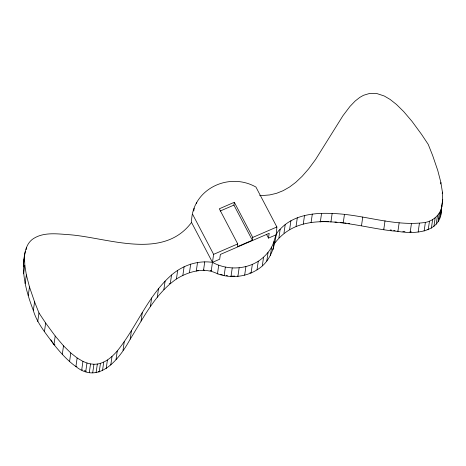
<?xml version="1.0" encoding="UTF-8"?>
<svg xmlns="http://www.w3.org/2000/svg" width="466" height="466" viewBox="0 0 466 466"><rect width="100%" height="100%" fill="white"/><g stroke="black" fill="none" stroke-linecap="round" stroke-linejoin="round"><path stroke-width="0.7" d="M23.3 266.226C24.651 257.057 24.185 245.99 32.09 239.559C42.324 231.882 56.188 233.786 68.094 234.619C106.877 237.194 162.681 261.199 191.532 222.428C191.479 189.528 228.462 171.412 255.933 187.058L276.862 226.983C275.919 242.99 271.981 261.071 257.028 269.843C245.343 277.183 230.402 278.476 217.476 273.798C204.481 266.867 188.241 271.556 176.422 278.994C155.236 293.784 143.54 317.795 130.212 339.132C119.884 358.156 99.287 385.33 75.9 366.573C67.424 360.515 60.528 352.645 53.974 344.624C46.239 333.778 37.111 323.503 33.336 310.455C26.178 291.704 20.463 271.428 25.286 251.384M274.468 243.572C303.319 204.801 359.123 228.806 397.906 231.381C415.655 234.468 442.351 232.388 441.459 208.36M440.714 214.616L442.7 199.774L442.42 192.149L440.883 182.491L437.76 170.469L432.664 155.545L428.266 144.466L421.567 134.377L412.026 121.376L403.719 111.601L396.438 104.431L390.1 99.427L384.287 96.013L376.697 93.497L369.893 93.363L363.509 95.297L359.822 97.377L355.22 100.982L349.966 106.44L342.988 115.655L315.599 159.471L308.719 168.779L302.143 176.323L295.7 182.398L289.578 187.006L283.136 190.681L276.554 193.314L269.709 194.934L262.492 195.539L259.69 195.365M26.119 249.671L26.428 247.522M23.58 273.851L24.815 265.265L24.541 257.64M25.117 283.509L26.358 274.917L24.815 265.265M28.24 295.531L29.48 286.94L26.358 274.917M33.336 310.455L34.577 301.863L29.48 286.94M37.734 321.534L38.969 312.942L34.577 301.863M44.433 331.623L45.668 323.031L38.969 312.942M54.941 344.922L53.974 344.624L55.215 336.033L45.668 323.031M62.281 354.399L63.516 345.807L55.215 336.033M69.562 361.569L70.797 352.978L63.516 345.807M70.797 352.978L77.14 357.981L75.9 366.573L76.896 366.585M77.14 357.981L82.948 361.395L81.713 369.987L82.441 369.841M82.948 361.395L86.973 363.02L85.732 371.612L86.163 371.35L84.299 370.598M86.973 363.02L90.538 363.917L89.303 372.503L89.414 372.165M441.954 206.024C440.533 214.377 433.578 220.843 425.371 222.428C394.073 226.895 363.375 214.325 332.153 213.486C313.88 212.554 293.219 214.995 280.159 229.231C274.596 233.845 275.016 241.202 271.631 247.073C268.364 252.799 263.75 257.611 258.269 261.251C244.633 269.866 226.534 270.082 212.461 262.352C197.73 260.191 182.678 265.323 171.535 275.01C147.751 295.869 136.823 326.718 117.269 350.968C111.362 357.783 103.504 364.47 93.946 364.249L92.705 372.841L92.478 372.462M96.107 372.637L97.347 364.045M100.44 363.369L99.2 371.955L98.291 371.676M102.491 370.703L103.732 362.111M106.178 368.623L107.419 360.032M110.78 365.018L112.015 356.426M116.034 359.56L117.269 350.968M123.012 350.345L124.253 341.759M130.212 339.132L131.453 330.54M141.064 321.068L142.305 312.476M150.401 306.529L151.642 297.937M157.281 297.221L158.522 288.635M163.857 289.677L165.092 281.085M171.535 275.01L170.3 283.602L169.193 283.683M176.422 278.994L177.662 270.402M182.864 275.319L184.099 266.727M193.786 210.982L194.182 208.215M196.559 203.718L196.763 202.331M189.446 272.686L190.687 264.094M196.291 271.066L197.526 262.475M204.743 261.869L203.508 270.461L203.211 270.088L204.591 270.175M211.22 270.944L213.614 254.354L192.685 214.43M218.717 265.212L217.476 273.798L217.989 273.565M252.345 240.217L233.926 205.087L234.328 202.285L219.311 208.785L237.724 243.916L237.322 246.718L252.345 240.217L252.747 237.421L234.328 202.285M225.363 267.1L224.129 275.691L224.309 275.359M232.231 267.973L230.996 276.565L230.839 276.192L234.777 276.099M239.14 267.804L237.899 276.396L237.404 276.035M244.656 275.196L245.897 266.604M252.333 264.397L251.092 272.989L249.945 272.796M257.028 269.843L258.269 261.251M262.317 265.83L263.552 257.238M275.709 234.981L268.492 238.103L269.179 233.303L220.371 254.43L219.678 259.23L212.461 262.352L191.532 222.428M266.808 261.065L268.049 252.473M270.391 255.665L271.631 247.073M272.971 249.788L274.206 241.196M278.918 237.823L280.159 229.231M283.98 233.111L285.221 224.525M289.677 229.307L290.918 220.715M296.079 226.319L297.314 217.727M303.279 224.094L304.514 215.502M311.072 222.678L312.313 214.086M321.563 213.37L320.328 221.962L319.979 221.589L328.594 221.688M330.918 222.078L332.153 213.486M343.203 223.086L344.438 214.494M362.752 217.069L361.511 225.66L361.587 225.323M385.021 220.797L383.786 229.389L383.856 229.051M399.146 222.789L397.906 231.381L397.871 231.02M411.42 223.668L410.179 232.26L409.952 231.887L411.35 231.841M418.159 231.992L419.394 223.4M424.136 231.02L425.371 222.428M429.477 221.134L428.237 229.726L427.147 229.511M431.382 228.194L432.617 219.603M433.91 226.441L435.145 217.849M440.673 183.924L440.883 182.491M436.228 224.169L437.463 215.577M438.087 221.554L439.327 212.968M442.217 193.576L442.42 192.149M440.813 209.886L439.572 218.478L438.471 218.915M441.564 207.65L442.7 199.774M24.046 259.976L24.424 258.688M220.214 211.022L233.926 205.087M213.614 254.354L237.724 243.916M252.747 237.421L276.862 226.983M197.036 270.606L198.405 270.49M210.125 270.519L211.506 270.606M402.845 231.381L404.977 231.532M334.891 222.049L336.965 222.224M340.419 222.503L342.487 222.678M90.538 363.917L93.946 364.249M226.266 275.61L227.571 275.779M344.595 222.934L346.011 223.132M348.137 223.43L349.552 223.628M390.164 229.936L391.568 230.134M393.665 230.431L395.069 230.629M220.517 274.282L222.41 274.824M50.823 339.796L53.974 344.624M266.482 234.27L268.492 238.103"/></g></svg>
